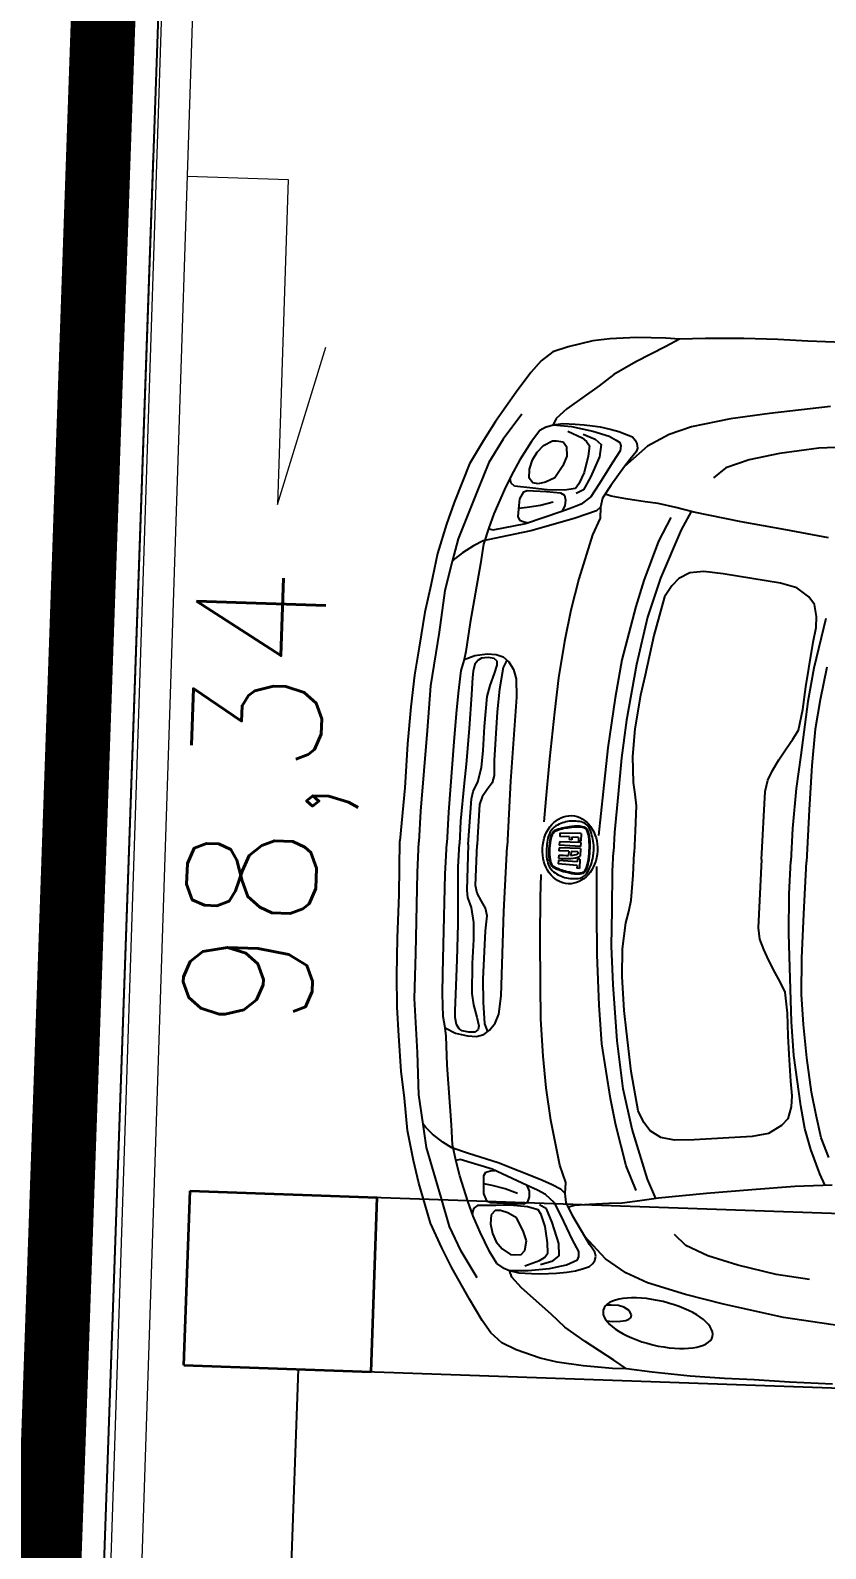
# Model space of a CAD drawing. Header units: metres. Extents: x -442 to 316, y -503 to 125.
# Drawn here: x 93.161 to 94.392, y -455.022 to -452.672 of the extents above; entities that cross this region are included whole.
import ezdxf

# ---------------------------------------------------------------- set-up
doc = ezdxf.new("R2010")
doc.units = ezdxf.units.M
doc.linetypes.add('ČÁRKOVANÁ', pattern=[19.05, 12.7, -6.35])
doc.layers.add('FLOATING-WINDOWS', color=2, linetype='Continuous', plot=False)
doc.layers.add('SRAFA', color=251, linetype='Continuous')
doc.layers.add('Standard', color=7, linetype='Continuous', lineweight=25)
doc.styles.add('SIMPLEX', font='simplex.shx')

msp = doc.modelspace()

# ---------------------------------------------------------------- linework, layer by layer
for p, q in [((94.031945, -453.151973), (93.993731, -453.161226)), ((94.058611, -453.148862), (94.031945, -453.151973)), ((94.099448, -453.147141), (94.058611, -453.148862)), ((94.145006, -453.147929), (94.099448, -453.147141)), ((94.166253, -453.149705), (94.145006, -453.147929)), ((94.166253, -453.149705), (94.145343, -453.160975)), ((94.206673, -453.148426), (94.166253, -453.149705)), ((94.265689, -453.148446), (94.206673, -453.148426)), ((94.3187, -453.150119), (94.265689, -453.148446)), ((94.365089, -453.152706), (94.3187, -453.150119)), ((94.419805, -453.155005), (94.365089, -453.152706)), ((93.951873, -453.183157), (93.936351, -453.201)), ((93.970171, -453.169441), (93.951873, -453.183157)), ((93.993731, -453.161226), (93.970171, -453.169441)), ((94.145343, -453.160975), (94.098545, -453.184793)), ((93.936351, -453.201), (93.913439, -453.231491)), ((94.064687, -453.204033), (94.041685, -453.221625)), ((94.098545, -453.184793), (94.064687, -453.204033)), ((94.041685, -453.221625), (93.992018, -453.25749)), ((93.913439, -453.231491), (93.881371, -453.277111)), ((94.400208, -453.253672), (94.305566, -453.264738)), ((93.881371, -453.277111), (93.862784, -453.306478)), ((93.922135, -453.265777), (93.893189, -453.304522)), ((93.975507, -453.27238), (93.970574, -453.282346)), ((93.992018, -453.25749), (93.975507, -453.27238)), ((94.24531, -453.273143), (94.185023, -453.285132)), ((94.305566, -453.264738), (94.24531, -453.273143)), ((93.950207, -453.290904), (93.936992, -453.308109)), ((93.960559, -453.285221), (93.950207, -453.290904)), ((93.960559, -453.285221), (93.970574, -453.282346)), ((93.970574, -453.282346), (93.985454, -453.280109)), ((93.970574, -453.282346), (93.999232, -453.285016)), ((93.985454, -453.280109), (94.004796, -453.281112)), ((93.993309, -453.291954), (94.015477, -453.302287)), ((93.999232, -453.285016), (94.031971, -453.29182)), ((94.004796, -453.281112), (94.018896, -453.28223)), ((94.017304, -453.296621), (94.035687, -453.304268)), ((94.018896, -453.28223), (94.031429, -453.283656)), ((94.031429, -453.283656), (94.043361, -453.285438)), ((94.031971, -453.29182), (94.057457, -453.299949)), ((94.043361, -453.285438), (94.059082, -453.288969)), ((94.057457, -453.299949), (94.06848, -453.306194)), ((94.059082, -453.288969), (94.072289, -453.292369)), ((94.072289, -453.292369), (94.084458, -453.297073)), ((94.084458, -453.297073), (94.093369, -453.301027)), ((94.093369, -453.301027), (94.097707, -453.306176)), ((94.150366, -453.297334), (94.116781, -453.315355)), ((94.185023, -453.285132), (94.150366, -453.297334)), ((93.862784, -453.306478), (93.841341, -453.342781)), ((93.893189, -453.304522), (93.871021, -453.340665)), ((93.936992, -453.308109), (93.919335, -453.336448)), ((93.938544, -453.336366), (93.945792, -453.324366)), ((93.945792, -453.324366), (93.95574, -453.314273)), ((93.95574, -453.314273), (93.969657, -453.307185)), ((93.969657, -453.307185), (93.975956, -453.307124)), ((93.975956, -453.307124), (93.986239, -453.308575)), ((93.986239, -453.308575), (93.991249, -453.315654)), ((93.991249, -453.315654), (93.991925, -453.330509)), ((94.015477, -453.302287), (94.022469, -453.307849)), ((94.022469, -453.307849), (94.027006, -453.31492)), ((94.027006, -453.31492), (94.024972, -453.330825)), ((94.035687, -453.304268), (94.044917, -453.312743)), ((94.044917, -453.312743), (94.042253, -453.331945)), ((94.074451, -453.322391), (94.062965, -453.339764)), ((94.06848, -453.306194), (94.073783, -453.309684)), ((94.073783, -453.309684), (94.075416, -453.314687)), ((94.075416, -453.314687), (94.074451, -453.322391)), ((94.116781, -453.315355), (94.081047, -453.346795)), ((94.098989, -453.323941), (94.094382, -453.329824)), ((94.097707, -453.306176), (94.100412, -453.311195)), ((94.101479, -453.31833), (94.098989, -453.323941)), ((94.100412, -453.311195), (94.101479, -453.31833)), ((94.381923, -453.318469), (94.321287, -453.326644)), ((94.434165, -453.316325), (94.381923, -453.318469)), ((93.841341, -453.342781), (93.830498, -453.370078)), ((93.871021, -453.340665), (93.853665, -453.383703)), ((93.919335, -453.336448), (93.906266, -453.360189)), ((93.934113, -453.35087), (93.938544, -453.336366)), ((93.985512, -453.34552), (93.973047, -453.364233)), ((93.991925, -453.330509), (93.985512, -453.34552)), ((94.024972, -453.330825), (94.01875, -453.355755)), ((94.042253, -453.331945), (94.028563, -453.363036)), ((94.062965, -453.339764), (94.041507, -453.374464)), ((94.081047, -453.346795), (94.059774, -453.376159)), ((94.089799, -453.335231), (94.081047, -453.346795)), ((94.094382, -453.329824), (94.089799, -453.335231)), ((94.27391, -453.336316), (94.238097, -453.349012)), ((94.321287, -453.326644), (94.27391, -453.336316)), ((93.830498, -453.370078), (93.817373, -453.402423)), ((93.906266, -453.360189), (93.895453, -453.382354)), ((93.904902, -453.368377), (93.904368, -453.364079)), ((93.905577, -453.372573), (93.904902, -453.368377)), ((93.933531, -453.364984), (93.934113, -453.35087)), ((93.939051, -453.372195), (93.933531, -453.364984)), ((93.958719, -453.37071), (93.94724, -453.373356)), ((93.973047, -453.364233), (93.958719, -453.37071)), ((94.01875, -453.355755), (94.010465, -453.373497)), ((94.028563, -453.363036), (94.017683, -453.382928)), ((94.238097, -453.349012), (94.218724, -453.364177)), ((93.853665, -453.383703), (93.823442, -453.45865)), ((93.895453, -453.382354), (93.879079, -453.419985)), ((93.91097, -453.37705), (93.905577, -453.372573)), ((93.939387, -453.380261), (93.91097, -453.37705)), ((93.924528, -453.38592), (93.918699, -453.396693)), ((93.924528, -453.38592), (93.930623, -453.384006)), ((93.930623, -453.384006), (93.960379, -453.385548)), ((93.94724, -453.373356), (93.939051, -453.372195)), ((93.961245, -453.382731), (93.939387, -453.380261)), ((93.960379, -453.385548), (93.981864, -453.387386)), ((93.988255, -453.383239), (93.961245, -453.382731)), ((93.981864, -453.387386), (93.988193, -453.391046)), ((93.988193, -453.391046), (93.989827, -453.398664)), ((94.005201, -453.380505), (93.988255, -453.383239)), ((94.010465, -453.373497), (94.005201, -453.380505)), ((94.017683, -453.382928), (94.006251, -453.388287)), ((94.028991, -453.393486), (94.014204, -453.405202)), ((94.041507, -453.374464), (94.028991, -453.393486)), ((94.059774, -453.376159), (94.047234, -453.395819)), ((94.060422, -453.392475), (94.051361, -453.389349)), ((94.083256, -453.396733), (94.060422, -453.392475)), ((93.817373, -453.402423), (93.805419, -453.436206)), ((93.917644, -453.406923), (93.916222, -453.424253)), ((93.930655, -453.410234), (93.917244, -453.411792)), ((93.918699, -453.396693), (93.917644, -453.406923)), ((93.984331, -453.416137), (93.92786, -453.435532)), ((93.950841, -453.407324), (93.930655, -453.410234)), ((93.970624, -453.402021), (93.950841, -453.407324)), ((93.988643, -453.407584), (93.984331, -453.416137)), ((94.001079, -453.410385), (93.984331, -453.416137)), ((93.989827, -453.398664), (93.988643, -453.407584)), ((94.014204, -453.405202), (94.001079, -453.410385)), ((94.037532, -453.415299), (94.021458, -453.421199)), ((94.04405, -453.409652), (94.037532, -453.415299)), ((94.04405, -453.409652), (94.043448, -453.426638)), ((94.047234, -453.395819), (94.04405, -453.409652)), ((94.113129, -453.401193), (94.083256, -453.396733)), ((94.13347, -453.404126), (94.113129, -453.401193)), ((94.160483, -453.410137), (94.13347, -453.404126)), ((94.188578, -453.417425), (94.160483, -453.410137)), ((94.184463, -453.416358), (94.16882, -453.444743)), ((94.261732, -453.432273), (94.188578, -453.417425)), ((93.805419, -453.436206), (93.791409, -453.481606)), ((93.871171, -453.441646), (93.86308, -453.466863)), ((93.879079, -453.419985), (93.871171, -453.441646)), ((93.92786, -453.435532), (93.877143, -453.445223)), ((93.916222, -453.424253), (93.918509, -453.429912)), ((93.918509, -453.429912), (93.925612, -453.432598)), ((93.925612, -453.432598), (93.932283, -453.434012)), ((94.003265, -453.427181), (93.936071, -453.446049)), ((94.021458, -453.421199), (94.003265, -453.427181)), ((94.043448, -453.426638), (94.031636, -453.452281)), ((94.152908, -453.425794), (94.13351, -453.462076)), ((94.331082, -453.444857), (94.261732, -453.432273)), ((93.823442, -453.45865), (93.814585, -453.49381)), ((93.86259, -453.461929), (93.847482, -453.469329)), ((93.889078, -453.455937), (93.86259, -453.461929)), ((93.877143, -453.445223), (93.870688, -453.443152)), ((93.936071, -453.446049), (93.889078, -453.455937)), ((94.031636, -453.452281), (94.01056, -453.520354)), ((94.13351, -453.462076), (94.111237, -453.523177)), ((94.16882, -453.444743), (94.136775, -453.519493)), ((94.3967, -453.456926), (94.331082, -453.444857)), ((93.791409, -453.481606), (93.781374, -453.530804)), ((93.81919, -453.489139), (93.814585, -453.49381)), ((93.830288, -453.480167), (93.81919, -453.489139)), ((93.847482, -453.469329), (93.830288, -453.480167)), ((93.86308, -453.466863), (93.858282, -453.497344)), ((93.814585, -453.49381), (93.803204, -453.53854)), ((93.858282, -453.497344), (93.8422, -453.588335)), ((94.182368, -453.511095), (94.165112, -453.519857)), ((94.20391, -453.509351), (94.182368, -453.511095)), ((94.234108, -453.513061), (94.20391, -453.509351)), ((93.781374, -453.530804), (93.771848, -453.57199)), ((94.01056, -453.520354), (93.998127, -453.56926)), ((94.111237, -453.523177), (94.098594, -453.563211)), ((94.136775, -453.519493), (94.116894, -453.580164)), ((94.154146, -453.531447), (94.143259, -453.548407)), ((94.165112, -453.519857), (94.154146, -453.531447)), ((94.32282, -453.527311), (94.234108, -453.513061)), ((94.347824, -453.534686), (94.32282, -453.527311)), ((94.366437, -453.548661), (94.347824, -453.534686)), ((93.803204, -453.53854), (93.794292, -453.603288)), ((94.143259, -453.548407), (94.126495, -453.608067)), ((94.375137, -453.560198), (94.366437, -453.548661)), ((93.771848, -453.57199), (93.763069, -453.626127)), ((93.998127, -453.56926), (93.988222, -453.617602)), ((94.098594, -453.563211), (94.076815, -453.646009)), ((94.116894, -453.580164), (94.099617, -453.653048)), ((94.392949, -453.582196), (94.374284, -453.658795)), ((94.378459, -453.578966), (94.375137, -453.560198)), ((94.377575, -453.596085), (94.378459, -453.578966)), ((93.794292, -453.603288), (93.780793, -453.686032)), ((93.8422, -453.588335), (93.835631, -453.632851)), ((94.373108, -453.618573), (94.377575, -453.596085)), ((93.763069, -453.626127), (93.755819, -453.669836)), ((93.988222, -453.617602), (93.978996, -453.674046)), ((94.126495, -453.608067), (94.112897, -453.669593)), ((94.366445, -453.659293), (94.373108, -453.618573)), ((93.832963, -453.64559), (93.82801, -453.662691)), ((93.835631, -453.632851), (93.832963, -453.64559)), ((93.832963, -453.64559), (93.849685, -453.639165)), ((93.84963, -453.652701), (93.846685, -453.663271)), ((93.854428, -453.646549), (93.84963, -453.652701)), ((93.849685, -453.639165), (93.868394, -453.636778)), ((93.859858, -453.64363), (93.854428, -453.646549)), ((93.870152, -453.642563), (93.859858, -453.64363)), ((93.868394, -453.636778), (93.882553, -453.637511)), ((93.879366, -453.643841), (93.870152, -453.642563)), ((93.884258, -453.648255), (93.879366, -453.643841)), ((93.882553, -453.637511), (93.89345, -453.641433)), ((93.884272, -453.654177), (93.884258, -453.648255)), ((93.899121, -453.646618), (93.893384, -453.658001)), ((93.89345, -453.641433), (93.901831, -453.649096)), ((93.901831, -453.649096), (93.909227, -453.66084)), ((94.076815, -453.646009), (94.066454, -453.704879)), ((94.099617, -453.653048), (94.084458, -453.739156)), ((93.755819, -453.669836), (93.75021, -453.71887)), ((93.82801, -453.662691), (93.823434, -453.697383)), ((93.845839, -453.673469), (93.844177, -453.699467)), ((93.846685, -453.663271), (93.845839, -453.673469)), ((93.872981, -453.685594), (93.879926, -453.667074)), ((93.879926, -453.667074), (93.884272, -453.654177)), ((93.893384, -453.658001), (93.887818, -453.691135)), ((93.909227, -453.66084), (93.913387, -453.675256)), ((93.913387, -453.675256), (93.913971, -453.703945)), ((93.978996, -453.674046), (93.972683, -453.72724)), ((94.112897, -453.669593), (94.106003, -453.700791)), ((94.361745, -453.688016), (94.366445, -453.659293)), ((94.374284, -453.658795), (94.365101, -453.71023)), ((94.394585, -453.65714), (94.384168, -453.708033)), ((93.780793, -453.686032), (93.775728, -453.755553)), ((93.823434, -453.697383), (93.820733, -453.728958)), ((93.844177, -453.699467), (93.840786, -453.752509)), ((93.868517, -453.702954), (93.872981, -453.685594)), ((93.887818, -453.691135), (93.883928, -453.726671)), ((94.106003, -453.700791), (94.097282, -453.753036)), ((94.357088, -453.722821), (94.361745, -453.688016)), ((93.75021, -453.71887), (93.745415, -453.776238)), ((93.864362, -453.749009), (93.868517, -453.702954)), ((93.913971, -453.703945), (93.904898, -453.834016)), ((94.066454, -453.704879), (94.055138, -453.782144)), ((94.350426, -453.754793), (94.357088, -453.722821)), ((94.365101, -453.71023), (94.35393, -453.793714)), ((94.384168, -453.708033), (94.376311, -453.753532)), ((93.820733, -453.728958), (93.816967, -453.772985)), ((93.883928, -453.726671), (93.879547, -453.801652)), ((93.972683, -453.72724), (93.964852, -453.799484)), ((94.084458, -453.739156), (94.076266, -453.797842)), ((93.775728, -453.755553), (93.765358, -453.880438)), ((93.840786, -453.752509), (93.83625, -453.807587)), ((93.862433, -453.786385), (93.864362, -453.749009)), ((94.097282, -453.753036), (94.093569, -453.795787)), ((94.331408, -453.783847), (94.34147, -453.768991)), ((94.34147, -453.768991), (94.350426, -453.754793)), ((94.376311, -453.753532), (94.371227, -453.809635)), ((93.745415, -453.776238), (93.741017, -453.8439)), ((93.816967, -453.772985), (93.808461, -453.882039)), ((93.859811, -453.812508), (93.862433, -453.786385)), ((94.055138, -453.782144), (94.047989, -453.849725)), ((94.320165, -453.800788), (94.331408, -453.783847)), ((94.35393, -453.793714), (94.347026, -453.845267)), ((93.83625, -453.807587), (93.83319, -453.837127)), ((93.854049, -453.835038), (93.859811, -453.812508)), ((93.879547, -453.801652), (93.879625, -453.825053)), ((93.964852, -453.799484), (93.959195, -453.86136)), ((94.076266, -453.797842), (94.071072, -453.85379)), ((94.093569, -453.795787), (94.094427, -453.835916)), ((94.302819, -453.832074), (94.310385, -453.817089)), ((94.310385, -453.817089), (94.320165, -453.800788)), ((94.371227, -453.809635), (94.367134, -453.878307)), ((93.83319, -453.837127), (93.827336, -453.895658)), ((93.846665, -453.849697), (93.854049, -453.835038)), ((93.876223, -453.836189), (93.868745, -453.8466)), ((93.879625, -453.825053), (93.876223, -453.836189)), ((93.904898, -453.834016), (93.899692, -453.934864)), ((94.094427, -453.835916), (94.097253, -453.854092)), ((94.299046, -453.849759), (94.302819, -453.832074)), ((93.741017, -453.8439), (93.733515, -453.926288)), ((93.839371, -453.931751), (93.844295, -453.861047)), ((93.844295, -453.861047), (93.846665, -453.849697)), ((93.860702, -453.85801), (93.856747, -453.869888)), ((93.868745, -453.8466), (93.860702, -453.85801)), ((93.959195, -453.86136), (93.956264, -453.896889)), ((94.047989, -453.849725), (94.04075, -453.918156)), ((94.071072, -453.85379), (94.065532, -453.913479)), ((94.097253, -453.854092), (94.099101, -453.872019)), ((94.292949, -453.955162), (94.299046, -453.849759)), ((94.347026, -453.845267), (94.341261, -453.906868)), ((93.765358, -453.880438), (93.762913, -453.927805)), ((93.808461, -453.882039), (93.805984, -453.930028)), ((93.856747, -453.869888), (93.853595, -453.920813)), ((94.099101, -453.872019), (94.097883, -453.910889)), ((94.367134, -453.878307), (94.362981, -453.958776)), ((93.827336, -453.895658), (93.82551, -453.931036)), ((94.097883, -453.910889), (94.096123, -453.945003)), ((94.341261, -453.906868), (94.338647, -453.95752)), ((93.732496, -454.009009), (93.733515, -453.926288)), ((93.760468, -453.975171), (93.762913, -453.927805)), ((93.803507, -453.978016), (93.805984, -453.930028)), ((93.823684, -453.966413), (93.82551, -453.931036)), ((93.839371, -453.931751), (93.83699, -454.002587)), ((93.852393, -453.944095), (93.852994, -453.932454)), ((93.853595, -453.920813), (93.852994, -453.932454)), ((93.894487, -454.035712), (93.899692, -453.934864)), ((93.980327, -453.927975), (93.980065, -453.933049)), ((94.013155, -453.934756), (93.980065, -453.933049)), ((94.013452, -453.929006), (93.980327, -453.927975)), ((93.981026, -453.914426), (93.980774, -453.919304)), ((93.995874, -453.920084), (93.980774, -453.919304)), ((94.01418, -453.914898), (93.981026, -453.914426)), ((93.995874, -453.920084), (93.995659, -453.924244)), ((93.999532, -453.924444), (93.995659, -453.924244)), ((93.999747, -453.920284), (93.999532, -453.924444)), ((94.009992, -453.920812), (93.999747, -453.920284)), ((94.009992, -453.920812), (94.009687, -453.92671)), ((94.01356, -453.92691), (94.009687, -453.92671)), ((94.013452, -453.929006), (94.013155, -453.934756)), ((94.01418, -453.914898), (94.01356, -453.92691)), ((94.065532, -453.913479), (94.063991, -453.943344)), ((93.850286, -453.995074), (93.852393, -453.944095)), ((93.978854, -453.956505), (93.978589, -453.961634)), ((94.008042, -453.958594), (93.978854, -453.956505)), ((93.979282, -453.94821), (93.979032, -453.953049)), ((93.979864, -453.936944), (93.979626, -453.94154)), ((93.994726, -453.942319), (93.979626, -453.94154)), ((94.012949, -453.938188), (93.979864, -453.936944)), ((93.994726, -453.942319), (93.994395, -453.94873)), ((93.9986, -453.942519), (93.998281, -453.948693)), ((94.008844, -453.943048), (93.9986, -453.942519)), ((94.008273, -453.954119), (94.008042, -453.958594)), ((94.012146, -453.954319), (94.008273, -453.954119)), ((94.008844, -453.943048), (94.008674, -453.946347)), ((94.012146, -453.954319), (94.011394, -453.968888)), ((94.012949, -453.938188), (94.012373, -453.949918)), ((94.062449, -453.973209), (94.063991, -453.943344)), ((94.094362, -453.979116), (94.096123, -453.945003)), ((94.292949, -453.955162), (94.288162, -454.060631)), ((94.336033, -454.008172), (94.338647, -453.95752)), ((94.358828, -454.039245), (94.362981, -453.958776)), ((93.757926, -454.100461), (93.760468, -453.975171)), ((93.800741, -454.087367), (93.803507, -453.978016)), ((93.823481, -454.025236), (93.823684, -453.966413)), ((93.951311, -454.014104), (93.952053, -453.978462)), ((94.007752, -453.964214), (93.978589, -453.961634)), ((94.007752, -453.964214), (94.007521, -453.968688)), ((94.011394, -453.968888), (94.007521, -453.968688)), ((94.038436, -454.034819), (94.03828, -453.966006)), ((94.061815, -454.033152), (94.062449, -453.973209)), ((94.091571, -454.017905), (94.094362, -453.979116)), ((93.83699, -454.002587), (93.838179, -454.01412)), ((93.852997, -454.007297), (93.850286, -453.995074)), ((93.729904, -454.076765), (93.732496, -454.009009)), ((93.823484, -454.054934), (93.823481, -454.025236)), ((93.838179, -454.01412), (93.844014, -454.029461)), ((93.844014, -454.029461), (93.847426, -454.052465)), ((93.859823, -454.019474), (93.852997, -454.007297)), ((93.866188, -454.030599), (93.859823, -454.019474)), ((93.950568, -454.076234), (93.951311, -454.014104)), ((94.087887, -454.035547), (94.091571, -454.017905)), ((94.335425, -454.070039), (94.336033, -454.008172)), ((93.847426, -454.052465), (93.847345, -454.078719)), ((93.86594, -454.065295), (93.868426, -454.042027)), ((93.868426, -454.042027), (93.866188, -454.030599)), ((93.890122, -454.166026), (93.894487, -454.035712)), ((94.03859, -454.102777), (94.038436, -454.034819)), ((94.061221, -454.089337), (94.061815, -454.033152)), ((94.078221, -454.093162), (94.083206, -454.053336)), ((94.083206, -454.053336), (94.087887, -454.035547)), ((94.355829, -454.107974), (94.358828, -454.039245)), ((93.728768, -454.134322), (93.729904, -454.076765)), ((93.822326, -454.110186), (93.823484, -454.054934)), ((93.862578, -454.140329), (93.86594, -454.065295)), ((93.95092, -454.148901), (93.950568, -454.076234)), ((94.288162, -454.060631), (94.290094, -454.078611)), ((94.336985, -454.122029), (94.335425, -454.070039)), ((93.755807, -454.170133), (93.757926, -454.100461)), ((93.799955, -454.131548), (93.800741, -454.087367)), ((93.847345, -454.078719), (93.845416, -454.116095)), ((94.063328, -454.148555), (94.061221, -454.089337)), ((94.077512, -454.136069), (94.078221, -454.093162)), ((94.290094, -454.078611), (94.296078, -454.094296)), ((94.296078, -454.094296), (94.304127, -454.111517)), ((93.820237, -454.163295), (93.822326, -454.110186)), ((93.845416, -454.116095), (93.844807, -454.162333)), ((94.041891, -454.180796), (94.03859, -454.102777)), ((94.304127, -454.111517), (94.313566, -454.129525)), ((94.339501, -454.20622), (94.336985, -454.122029)), ((94.35511, -454.164302), (94.355829, -454.107974)), ((93.729298, -454.183672), (93.728768, -454.134322)), ((93.79939, -454.163233), (93.799955, -454.131548)), ((93.862789, -454.176076), (93.862578, -454.140329)), ((94.080808, -454.188934), (94.077512, -454.136069)), ((94.313566, -454.129525), (94.322046, -454.145338)), ((94.322046, -454.145338), (94.329493, -454.160383)), ((93.760715, -454.253828), (93.755807, -454.170133)), ((93.80037, -454.198212), (93.79939, -454.163233)), ((93.819214, -454.189327), (93.820237, -454.163295)), ((93.844807, -454.162333), (93.84746, -454.18006)), ((93.886587, -454.194503), (93.890122, -454.166026)), ((93.951723, -454.202462), (93.95092, -454.148901)), ((94.069541, -454.235766), (94.063328, -454.148555)), ((94.329493, -454.160383), (94.332827, -454.192871)), ((94.358241, -454.210368), (94.35511, -454.164302)), ((93.73201, -454.227896), (93.729298, -454.183672)), ((93.819006, -454.199558), (93.819214, -454.189327)), ((93.84746, -454.18006), (93.852462, -454.199197)), ((93.864914, -454.209608), (93.862789, -454.176076)), ((94.046136, -454.24042), (94.041891, -454.180796)), ((94.084454, -454.220676), (94.080808, -454.188934)), ((94.332827, -454.192871), (94.333876, -454.22797)), ((93.803536, -454.215731), (93.80037, -454.198212)), ((93.804879, -454.228678), (93.803536, -454.215731)), ((93.803536, -454.215731), (93.819508, -454.223845)), ((93.820847, -454.210374), (93.819006, -454.199558)), ((93.824986, -454.216988), (93.820847, -454.210374)), ((93.830086, -454.220451), (93.824986, -454.216988)), ((93.852462, -454.199197), (93.855457, -454.212473)), ((93.855457, -454.212473), (93.854833, -454.218362)), ((93.869448, -454.22152), (93.864914, -454.209608)), ((93.872399, -454.219334), (93.880965, -454.208414)), ((93.880965, -454.208414), (93.886587, -454.194503)), ((93.955089, -454.259556), (93.951723, -454.202462)), ((94.34334, -454.258327), (94.339501, -454.20622)), ((94.363364, -454.262063), (94.358241, -454.210368)), ((93.735169, -454.282648), (93.73201, -454.227896)), ((93.80683, -454.273634), (93.804879, -454.228678)), ((93.819508, -454.223845), (93.837872, -454.228145)), ((93.840216, -454.222571), (93.830086, -454.220451)), ((93.837872, -454.228145), (93.852031, -454.228873)), ((93.849512, -454.222249), (93.840216, -454.222571)), ((93.854833, -454.218362), (93.849512, -454.222249)), ((93.852031, -454.228873), (93.863274, -454.226094)), ((93.863274, -454.226094), (93.872399, -454.219334)), ((94.059275, -454.32502), (94.046136, -454.24042)), ((94.079223, -454.310042), (94.069541, -454.235766)), ((94.091645, -454.283275), (94.084454, -454.220676)), ((94.333876, -454.22797), (94.335594, -454.257025)), ((93.762914, -454.319149), (93.760715, -454.253828)), ((93.959964, -454.30866), (93.955089, -454.259556)), ((94.335594, -454.257025), (94.33803, -454.298214)), ((94.35402, -454.336441), (94.34334, -454.258327)), ((94.370778, -454.315077), (94.363364, -454.262063)), ((93.740404, -454.324597), (93.735169, -454.282648)), ((93.813459, -454.365797), (93.80683, -454.273634)), ((94.102179, -454.344344), (94.091645, -454.283275)), ((93.967296, -454.358586), (93.959964, -454.30866)), ((94.092752, -454.372437), (94.079223, -454.310042)), ((94.33803, -454.298214), (94.340158, -454.321042)), ((93.74532, -454.374566), (93.740404, -454.324597)), ((93.76963, -454.364813), (93.762914, -454.319149)), ((94.067729, -454.366143), (94.059275, -454.32502)), ((94.340158, -454.321042), (94.339274, -454.338162)), ((94.377752, -454.351023), (94.370778, -454.315077)), ((93.981252, -454.428467), (93.967296, -454.358586)), ((94.111261, -454.362334), (94.102179, -454.344344)), ((94.334038, -454.356488), (94.324196, -454.367068)), ((94.339274, -454.338162), (94.334038, -454.356488)), ((94.360378, -454.371374), (94.35402, -454.336441)), ((94.385571, -454.385713), (94.377752, -454.351023)), ((93.754582, -454.421167), (93.74532, -454.374566)), ((93.773729, -454.369934), (93.76963, -454.364813)), ((93.77482, -454.400699), (93.76963, -454.364813)), ((93.783845, -454.38), (93.773729, -454.369934)), ((93.799832, -454.39255), (93.783845, -454.38)), ((93.815093, -454.39661), (93.813459, -454.365797)), ((94.083593, -454.429212), (94.067729, -454.366143)), ((94.116932, -454.450089), (94.092752, -454.372437)), ((94.120976, -454.374992), (94.111261, -454.362334)), ((94.137238, -454.385484), (94.120976, -454.374992)), ((94.304243, -454.379052), (94.278613, -454.383814)), ((94.324196, -454.367068), (94.304243, -454.379052)), ((94.369799, -454.403853), (94.360378, -454.371374)), ((93.797167, -454.478358), (93.77482, -454.400699)), ((93.814097, -454.401467), (93.799832, -454.39255)), ((93.839828, -454.410154), (93.814097, -454.401467)), ((93.820545, -454.422526), (93.815093, -454.39661)), ((94.158486, -454.389437), (94.137238, -454.385484)), ((94.188906, -454.388855), (94.158486, -454.389437)), ((94.278613, -454.383814), (94.188906, -454.388855)), ((94.383509, -454.441777), (94.369799, -454.403853)), ((94.397243, -454.416185), (94.385571, -454.385713)), ((93.762994, -454.456001), (93.754582, -454.421167)), ((93.826854, -454.419582), (93.82022, -454.420978)), ((93.826181, -454.444886), (93.820545, -454.422526)), ((93.876303, -454.434444), (93.826854, -454.419582)), ((93.885553, -454.424827), (93.839828, -454.410154)), ((93.950448, -454.450513), (93.885553, -454.424827)), ((93.990361, -454.45519), (93.981252, -454.428467)), ((94.099153, -454.467299), (94.083593, -454.429212)), ((93.838594, -454.484002), (93.826181, -454.444886)), ((93.863196, -454.461849), (93.863566, -454.444464)), ((93.863566, -454.444464), (93.866424, -454.439071)), ((93.866424, -454.439071), (93.873766, -454.43713)), ((93.873766, -454.43713), (93.880546, -454.43641)), ((93.930478, -454.459549), (93.876303, -454.434444)), ((93.967929, -454.458336), (93.950448, -454.450513)), ((94.129569, -454.479934), (94.116932, -454.450089)), ((94.392004, -454.459485), (94.383509, -454.441777)), ((93.77272, -454.489526), (93.762994, -454.456001)), ((93.863192, -454.472133), (93.863196, -454.461849)), ((93.867881, -454.483449), (93.863192, -454.472133)), ((93.876479, -454.459895), (93.8633, -454.456964)), ((93.896258, -454.464867), (93.876479, -454.459895)), ((93.91539, -454.472179), (93.896258, -454.464867)), ((93.946544, -454.466995), (93.930478, -454.459549)), ((93.933886, -454.468501), (93.930478, -454.459549)), ((93.934146, -454.477496), (93.933886, -454.468501)), ((93.959066, -454.473501), (93.946544, -454.466995)), ((93.972568, -454.486678), (93.959066, -454.473501)), ((93.98331, -454.465859), (93.967929, -454.458336)), ((93.989212, -454.472148), (93.98331, -454.465859)), ((93.989212, -454.472148), (93.990361, -454.45519)), ((93.990954, -454.486235), (93.989212, -454.472148)), ((94.208065, -454.472058), (94.133772, -454.479296)), ((94.278342, -454.466681), (94.208065, -454.472058)), ((94.344855, -454.461431), (94.278342, -454.466681)), ((94.402729, -454.459043), (94.344855, -454.461431)), ((93.780695, -454.517794), (93.77272, -454.489526)), ((93.809999, -454.522955), (93.797167, -454.478358)), ((93.847067, -454.507163), (93.838594, -454.484002)), ((93.846553, -454.498878), (93.84558, -454.503098)), ((93.847656, -454.494774), (93.846553, -454.498878)), ((93.853482, -454.490876), (93.847656, -454.494774)), ((93.882079, -454.490607), (93.853482, -454.490876)), ((93.867881, -454.483449), (93.873747, -454.48598)), ((93.873747, -454.48598), (93.903503, -454.48751)), ((93.880914, -454.498596), (93.874682, -454.5052)), ((93.889179, -454.498284), (93.880914, -454.498596)), ((93.904075, -454.490401), (93.882079, -454.490607)), ((93.900325, -454.502098), (93.889179, -454.498284)), ((93.903503, -454.48751), (93.925064, -454.487894)), ((93.930994, -454.492676), (93.904075, -454.490401)), ((93.925064, -454.487894), (93.931736, -454.484905)), ((93.947568, -454.49714), (93.930994, -454.492676)), ((93.931736, -454.484905), (93.934146, -454.477496)), ((93.952082, -454.504653), (93.947568, -454.49714)), ((93.960233, -454.496015), (93.949414, -454.489508)), ((93.969008, -454.516922), (93.960233, -454.496015)), ((93.983059, -454.506887), (93.972568, -454.486678)), ((94.001404, -454.507082), (93.990954, -454.486235)), ((94.003728, -454.490919), (93.994393, -454.493095)), ((94.02688, -454.489035), (94.003728, -454.490919)), ((94.057053, -454.487674), (94.02688, -454.489035)), ((94.077588, -454.486851), (94.057053, -454.487674)), ((94.105076, -454.483652), (94.077588, -454.486851)), ((94.133772, -454.479296), (94.105076, -454.483652)), ((93.798287, -454.556112), (93.780695, -454.517794)), ((93.828329, -454.561188), (93.809999, -454.522955)), ((93.857622, -454.532123), (93.847067, -454.507163)), ((93.874682, -454.5052), (93.873807, -454.519299)), ((93.873807, -454.519299), (93.876721, -454.534182)), ((93.91391, -454.510016), (93.900325, -454.502098)), ((93.924382, -454.529912), (93.91391, -454.510016)), ((93.958497, -454.523153), (93.952082, -454.504653)), ((93.962119, -454.548592), (93.958497, -454.523153)), ((93.979424, -454.549257), (93.969008, -454.516922)), ((94.000831, -454.543612), (93.983059, -454.506887)), ((94.019541, -454.53848), (94.001404, -454.507082)), ((93.872268, -454.562129), (93.857622, -454.532123)), ((93.876721, -454.534182), (93.882695, -454.546865)), ((93.882695, -454.546865), (93.891551, -454.557929)), ((93.929215, -454.545504), (93.924382, -454.529912)), ((93.927014, -454.56021), (93.929215, -454.545504)), ((94.010467, -454.562075), (94.000831, -454.543612)), ((94.051848, -454.573432), (94.019541, -454.53848)), ((94.027056, -454.550883), (94.019541, -454.53848)), ((94.175984, -454.552443), (94.158276, -454.535365)), ((93.813752, -454.587236), (93.798287, -454.556112)), ((93.853132, -454.602707), (93.828329, -454.561188)), ((93.883641, -454.580604), (93.872268, -454.562129)), ((93.891551, -454.557929), (93.904665, -454.566411)), ((93.904665, -454.566411), (93.910924, -454.56712)), ((93.910924, -454.56712), (93.921301, -454.566736)), ((93.921301, -454.566736), (93.927014, -454.56021)), ((93.957264, -454.571188), (93.962505, -454.564622)), ((93.962505, -454.564622), (93.962119, -454.548592)), ((93.970043, -454.576111), (93.980097, -454.568631)), ((93.980097, -454.568631), (93.979424, -454.549257)), ((94.008495, -454.574645), (94.010634, -454.569838)), ((94.010634, -454.569838), (94.010467, -454.562075)), ((94.031057, -454.556733), (94.027056, -454.550883)), ((94.035035, -454.56306), (94.031057, -454.556733)), ((94.036933, -454.568897), (94.035035, -454.56306)), ((94.035138, -454.575884), (94.036933, -454.568897)), ((94.2103, -454.568759), (94.175984, -454.552443)), ((94.25643, -454.583256), (94.2103, -454.568759)), ((93.840952, -454.635916), (93.813752, -454.587236)), ((93.893354, -454.587322), (93.883641, -454.580604)), ((93.893354, -454.587322), (93.90302, -454.591213)), ((93.906901, -454.601634), (93.90302, -454.591213)), ((93.90302, -454.591213), (93.91759, -454.59497)), ((93.90302, -454.591213), (93.9318, -454.591507)), ((93.926623, -454.583997), (93.949737, -454.576001)), ((93.9318, -454.591507), (93.965066, -454.588111)), ((93.949737, -454.576001), (93.957264, -454.571188)), ((93.95097, -454.581825), (93.970043, -454.576111)), ((93.965066, -454.588111), (93.991253, -454.582648)), ((93.975738, -454.595631), (93.991739, -454.593738)), ((93.991253, -454.582648), (94.00286, -454.577571)), ((93.991739, -454.593738), (94.005226, -454.591715)), ((94.00286, -454.577571), (94.008495, -454.574645)), ((94.005226, -454.591715), (94.017815, -454.588289)), ((94.017815, -454.588289), (94.027086, -454.585273)), ((94.027086, -454.585273), (94.03193, -454.580598)), ((94.03193, -454.580598), (94.035138, -454.575884)), ((94.083399, -454.594815), (94.051848, -454.573432)), ((94.315902, -454.597631), (94.25643, -454.583256)), ((93.921791, -454.618144), (93.906901, -454.601634)), ((93.91759, -454.59497), (93.936933, -454.595964)), ((93.936933, -454.595964), (93.951073, -454.596303)), ((93.951073, -454.596303), (93.963686, -454.596175)), ((93.963686, -454.596175), (93.975738, -454.595631)), ((94.116616, -454.61052), (94.083399, -454.594815)), ((94.175348, -454.628651), (94.116616, -454.61052)), ((94.367646, -454.605142), (94.315902, -454.597631)), ((93.860604, -454.668603), (93.840952, -454.635916)), ((93.967501, -454.658932), (93.921791, -454.618144)), ((94.234419, -454.643215), (94.175348, -454.628651)), ((93.98857, -454.678799), (93.967501, -454.658932)), ((94.060639, -454.645156), (94.052898, -454.644833)), ((94.071606, -454.64572), (94.060639, -454.645156)), ((94.080164, -454.64809), (94.071606, -454.64572)), ((94.088472, -454.653437), (94.080164, -454.64809)), ((94.087878, -454.666816), (94.090797, -454.664458)), ((94.092079, -454.660182), (94.088472, -454.653437)), ((94.090797, -454.664458), (94.092079, -454.660182)), ((94.327418, -454.663966), (94.234419, -454.643215)), ((94.448607, -454.68194), (94.327418, -454.663966)), ((93.874206, -454.687949), (93.860604, -454.668603)), ((93.890995, -454.703476), (93.874206, -454.687949)), ((94.020267, -454.701422), (93.98857, -454.678799)), ((94.053395, -454.669334), (94.063196, -454.670371)), ((94.063196, -454.670371), (94.074794, -454.669906)), ((94.074794, -454.669906), (94.083152, -454.668695)), ((94.083152, -454.668695), (94.087878, -454.666816)), ((93.913584, -454.714073), (93.890995, -454.703476)), ((94.064365, -454.729932), (94.020267, -454.701422)), ((93.950643, -454.727211), (93.913584, -454.714073)), ((93.976847, -454.733051), (93.950643, -454.727211)), ((94.01729, -454.738967), (93.976847, -454.733051)), ((94.084004, -454.743295), (94.064365, -454.729932)), ((94.062686, -454.742873), (94.01729, -454.738967)), ((94.084004, -454.743295), (94.062686, -454.742873)), ((94.124076, -454.748728), (94.084004, -454.743295)), ((94.182781, -454.754784), (94.124076, -454.748728)), ((94.235683, -454.758577), (94.182781, -454.754784)), ((94.282091, -454.76078), (94.235683, -454.758577)), ((94.336753, -454.764126), (94.282091, -454.76078)), ((94.402937, -454.767173), (94.336753, -454.764126))]:
    msp.add_line(p, q)
for centre, major_axis, ratio, start_param, end_param in [((93.996728, -453.939873), (-0.002719, -0.052685), 0.808, 3.14159265, 9.42477796), ((93.983737, -453.926629), (-0.001345, -0.026054), 0.808, 3.63256701, 4.18140631), ((93.985363, -453.928842), (-0.001274, -0.024692), 0.808, 3.99627424, 4.44162714), ((93.974612, -453.916388), (0.000327, 0.00633), 0.8, 0.33224042, 0.81521926), ((93.974612, -453.916388), (0.000255, 0.004949), 0.8, 0.32681811, 0.80931415), ((94.001306, -454.019116), (-0.005926, -0.114815), 0.808, 3.26801554, 3.51170017), ((94.001306, -454.019116), (0.005855, 0.113441), 0.808, 0.12616268, 0.37036978), ((94.001369, -453.975469), (-0.004126, -0.079941), 0.808, 3.29463174, 3.62505545), ((94.006322, -454.03065), (-0.006553, -0.126962), 0.808, 3.15261987, 3.31098158), ((94.006322, -454.03065), (0.006482, 0.125588), 0.808, 0.01104642, 0.1696241), ((94.000648, -453.97372), (-0.004031, -0.078105), 0.808, 2.9481512, 3.28529348), ((94.010148, -453.938699), (0.001738, 0.033678), 0.808, -0.31420247, 0.00746843), ((94.010148, -453.938699), (-0.001809, -0.035052), 0.808, 2.82862592, 3.14913179), ((94.011616, -453.919217), (0.00115, 0.022281), 0.808, -1.05744723, -0.22397645), ((94.018539, -453.913546), (-0.000347, -0.006717), 0.808, 2.06296155, 2.89279929), ((94.018539, -453.913546), (0.000418, 0.008092), 0.808, -1.07784927, -0.25455207), ((93.993952, -453.928489), (-0.002078, -0.040266), 0.808, 1.73889858, 2.0718942), ((93.993952, -453.928489), (0.002149, 0.04164), 0.808, -1.40266043, -1.06984133), ((93.978731, -453.940827), (-0.003503, -0.067865), 0.808, 1.72974965, 2.09874541), ((94.058718, -453.945178), (-0.006284, -0.121744), 0.808, 4.58828012, 4.69513477), ((93.99883, -453.936512), (-0.002441, -0.047299), 0.808, 4.222082, 4.50994298), ((94.018247, -453.940374), (0.003466, 0.067154), 0.808, 1.32389349, 1.57985039), ((94.018247, -453.940374), (0.003395, 0.06578), 0.808, 1.32414499, 1.57985039), ((93.985363, -453.928842), (-0.001204, -0.023318), 0.808, 3.99764531, 4.44093046), ((93.94636, -453.936152), (0.00513, 0.099391), 0.808, 4.70129246, 4.88253027), ((93.94636, -453.936152), (0.005201, 0.100765), 0.808, 4.70129246, 4.88251637), ((93.985511, -453.939245), (0.003066, 0.059399), 0.808, 4.71157651, 4.86135399), ((94.058937, -453.940947), (0.006284, 0.121744), 0.808, 1.58805054, 1.69490518), ((93.998474, -453.943402), (0.002441, 0.047299), 0.808, 1.77324232, 2.0611033), ((94.018185, -453.941559), (-0.003466, -0.067154), 0.808, 4.70333492, 4.95929181), ((93.984289, -453.949644), (0.001274, 0.024692), 0.808, 1.84155817, 2.28691107), ((94.018185, -453.941559), (-0.003395, -0.06578), 0.808, 4.70333492, 4.95904031), ((93.984289, -453.949644), (0.001204, 0.023318), 0.808, 1.84225485, 2.28554), ((94.001567, -453.596141), (0.018434, 0.357156), 0.808, 3.12737474, 3.19314396), ((94.00324, -453.542247), (0.020962, 0.406135), 0.808, 3.13246099, 3.17848224), ((93.996371, -453.89301), (0.003129, 0.060622), 0.808, 3.23916042, 3.53748133), ((93.996371, -453.89301), (0.002877, 0.055751), 0.808, 3.24771659, 3.48144018), ((93.992797, -453.950879), (0.002078, 0.040266), 0.808, 4.21129111, 4.54428673), ((93.946246, -453.938358), (-0.00513, -0.099391), 0.808, 1.40065503, 1.58189285), ((93.978926, -453.93704), (0.003503, 0.067865), 0.808, 4.1844399, 4.55343566), ((93.946246, -453.938358), (-0.005201, -0.100765), 0.808, 1.40066894, 1.58189285), ((93.985507, -453.939311), (-0.003066, -0.059399), 0.808, 1.42183132, 1.57160879), ((93.982444, -453.951678), (0.001345, 0.026054), 0.808, 2.101779, 2.6506183), ((93.972313, -453.960925), (-0.000327, -0.00633), 0.8, -0.81521926, -0.33224042), ((93.972313, -453.960925), (-0.000255, -0.004949), 0.8, -0.80931415, -0.32681811), ((94.009441, -453.861492), (0.005926, 0.114815), 0.808, 2.77148513, 3.01516977), ((94.009441, -453.861492), (-0.005855, -0.113441), 0.808, -0.37036978, -0.12616268), ((94.005011, -453.904913), (0.004126, 0.079941), 0.808, 2.65812985, 2.98855356), ((94.015619, -453.850535), (0.006553, 0.126962), 0.808, 2.97220373, 3.13056544), ((94.015619, -453.850535), (-0.006482, -0.125588), 0.808, -0.1696241, -0.01104642), ((94.009958, -453.942391), (0.001809, 0.035052), 0.808, 3.13405352, 3.45455939), ((94.009958, -453.942391), (-0.001738, -0.033678), 0.808, -0.00746843, 0.31420247), ((94.009412, -453.961921), (-0.00115, -0.022281), 0.808, 0.22397645, 1.05744723), ((94.015714, -453.968274), (0.000347, 0.006717), 0.808, 3.39038602, 4.22022376), ((94.015714, -453.968274), (-0.000418, -0.008092), 0.808, 0.25455207, 1.07784927), ((93.992797, -453.950879), (-0.002149, -0.04164), 0.808, 1.06984133, 1.40266043), ((94.004114, -453.906578), (0.004031, 0.078105), 0.808, 2.99789183, 3.33503411)]:
    msp.add_ellipse(centre, major_axis=major_axis, ratio=ratio, start_param=start_param, end_param=end_param)
at = {"extrusion": (0, 0, -1)}
msp.add_ellipse((94.13283, -454.672863), major_axis=(0.084576, -0.020377), ratio=0.39497766, dxfattribs=at)
at = {"layer": 'FLOATING-WINDOWS', "linetype": 'ByBlock', "lineweight": 25}
for p, q in [((92.721921, -470.874007), (93.351963, -452.865025)), ((93.585845, -454.474186), (94.905037, -454.520337)), ((93.517666, -456.422993), (93.576404, -454.744021)), ((93.576404, -454.744021), (94.895597, -454.790172))]:
    msp.add_line(p, q, dxfattribs=at)
at = {"layer": 'FLOATING-WINDOWS', "linetype": 'ByBlock', "lineweight": 35}
for p, q in [((93.399224, -454.737822), (93.408664, -454.467987)), ((93.408664, -454.467987), (93.698487, -454.478126)), ((93.408664, -454.467987), (93.698487, -454.478126)), ((93.408664, -454.467987), (93.698487, -454.478126)), ((93.689047, -454.747961), (93.698487, -454.478126)), ((93.399224, -454.737822), (93.689047, -454.747961))]:
    msp.add_line(p, q, dxfattribs=at)
at = {"layer": 'SRAFA', "linetype": 'Continuous', "lineweight": 0}
for p, q in [((93.40449, -452.897144), (93.560716, -452.90248)), ((93.560716, -452.90248), (93.543916, -453.405343)), ((93.543916, -453.405343), (93.619018, -453.161829))]:
    msp.add_line(p, q, dxfattribs=at)
at = {"layer": 'SRAFA', "color": 1, "linetype": 'ČÁRKOVANÁ', "lineweight": 0, "ltscale": 0.0075, "const_width": 0.1, "flags": 128}
msp.add_lwpolyline([(93.392347, -449.275875), (128.696861, -450.515675), (127.923035, -472.47206), (92.624523, -471.207916)], close=True, dxfattribs=at)
at = {"layer": 'SRAFA', "linetype": 'Continuous', "lineweight": 0}
msp.add_lwpolyline([(93.445287, -450.185938), (93.492695, -450.187597), (93.30369, -455.966699), (93.256281, -455.96504)], close=True, dxfattribs=at)
at = {"layer": 'Standard', "color": 7, "linetype": 'ByBlock', "lineweight": 25}
msp.add_line((92.712481, -471.143842), (93.474685, -449.357171), dxfattribs=at)

# ---------------------------------------------------------------- texts
at = {"layer": 'FLOATING-WINDOWS', "linetype": 'ByBlock', "lineweight": 35, "insert": (93.656337, -454.22533), "char_height": 0.2, "width": 0.78766111, "attachment_point": 7, "rotation": 87.996331, "style": 'SIMPLEX'}
msp.add_mtext('\\W0.93;98,34', dxfattribs=at)

doc.saveas('drawing.dxf')
